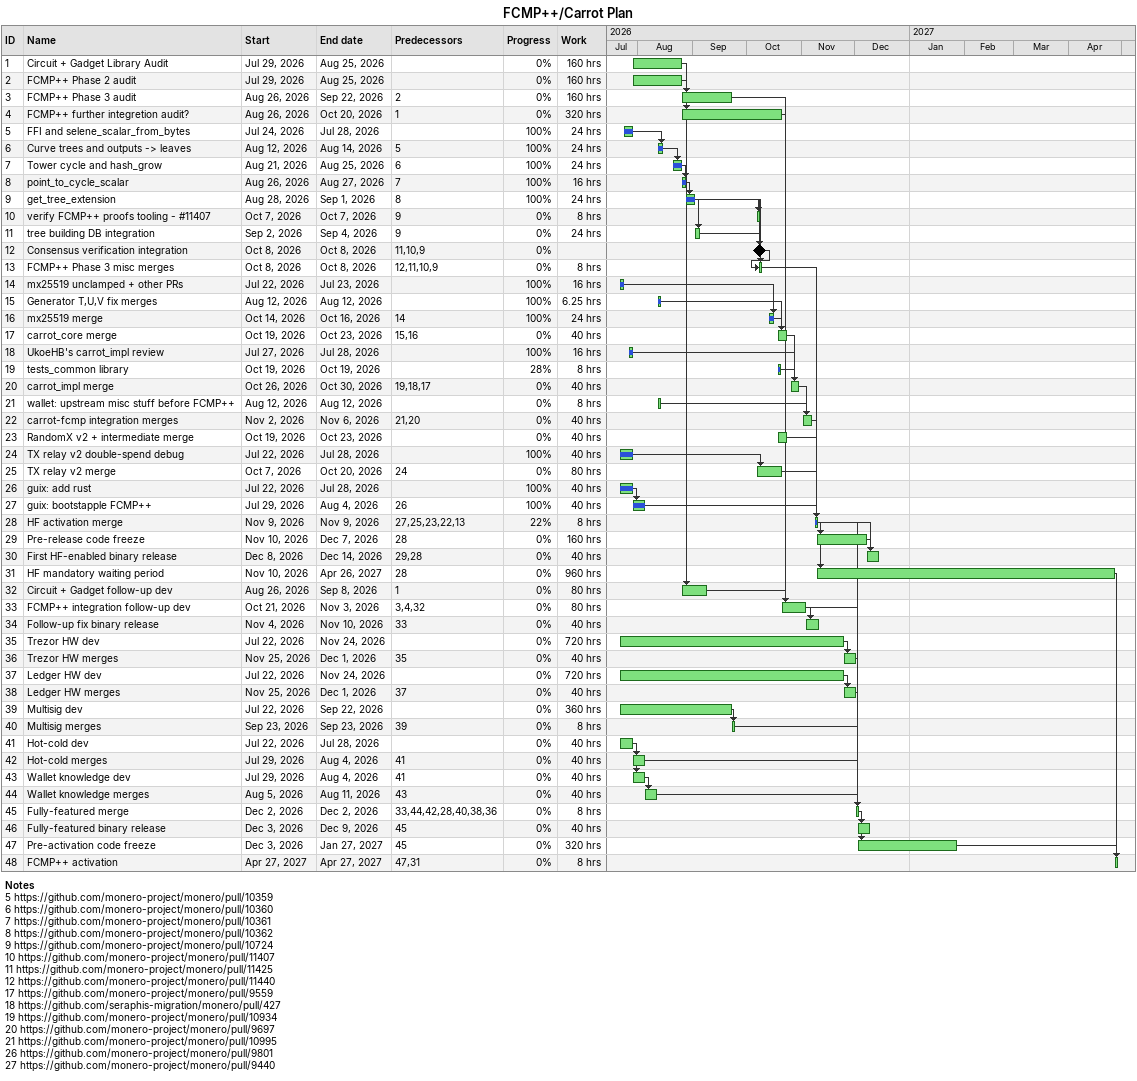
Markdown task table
FCMP++/Carrot Plan

| ID | Task | Start | Finish | Predecessors | % complete | Work (h) |
|---|---|---|---|---|---|---|
| 1 | Circuit + Gadget Library Audit | 2026-07-29 | 2026-08-25 |  | 0 | 160 |
| 2 | FCMP++ Phase 2 audit | 2026-07-29 | 2026-08-25 |  | 0 | 160 |
| 3 | FCMP++ Phase 3 audit | 2026-08-26 | 2026-09-22 | 2 | 0 | 160 |
| 4 | FCMP++ further integretion audit? | 2026-08-26 | 2026-10-20 | 1 | 0 | 320 |
| 5 | FFI and selene_scalar_from_bytes | 2026-07-24 | 2026-07-28 |  | 100 | 24 |
| 6 | Curve trees and outputs -> leaves | 2026-08-12 | 2026-08-14 | 5 | 100 | 24 |
| 7 | Tower cycle and hash_grow | 2026-08-21 | 2026-08-25 | 6 | 100 | 24 |
| 8 | point_to_cycle_scalar | 2026-08-26 | 2026-08-27 | 7 | 100 | 16 |
| 9 | get_tree_extension | 2026-08-28 | 2026-09-01 | 8 | 100 | 24 |
| 10 | verify FCMP++ proofs tooling - #11407 | 2026-10-07 | 2026-10-07 | 9 | 0 | 8 |
| 11 | tree building DB integration | 2026-09-02 | 2026-09-04 | 9 | 0 | 24 |
| 12 | Consensus verification integration (milestone) | 2026-10-08 | 2026-10-08 | 11, 10, 9 | 0 |  |
| 13 | FCMP++ Phase 3 misc merges | 2026-10-08 | 2026-10-08 | 12, 11, 10, 9 | 0 | 8 |
| 14 | mx25519 unclamped + other PRs | 2026-07-22 | 2026-07-23 |  | 100 | 16 |
| 15 | Generator T,U,V fix merges | 2026-08-12 | 2026-08-12 |  | 100 | 6.25 |
| 16 | mx25519 merge | 2026-10-14 | 2026-10-16 | 14 | 100 | 24 |
| 17 | carrot_core merge | 2026-10-19 | 2026-10-23 | 15, 16 | 0 | 40 |
| 18 | UkoeHB's carrot_impl review | 2026-07-27 | 2026-07-28 |  | 100 | 16 |
| 19 | tests_common library | 2026-10-19 | 2026-10-19 |  | 28 | 8 |
| 20 | carrot_impl merge | 2026-10-26 | 2026-10-30 | 19, 18, 17 | 0 | 40 |
| 21 | wallet: upstream misc stuff before FCMP++ | 2026-08-12 | 2026-08-12 |  | 0 | 8 |
| 22 | carrot-fcmp integration merges | 2026-11-02 | 2026-11-06 | 21, 20 | 0 | 40 |
| 23 | RandomX v2 + intermediate merge | 2026-10-19 | 2026-10-23 |  | 0 | 40 |
| 24 | TX relay v2 double-spend debug | 2026-07-22 | 2026-07-28 |  | 100 | 40 |
| 25 | TX relay v2 merge | 2026-10-07 | 2026-10-20 | 24 | 0 | 80 |
| 26 | guix: add rust | 2026-07-22 | 2026-07-28 |  | 100 | 40 |
| 27 | guix: bootstapple FCMP++ | 2026-07-29 | 2026-08-04 | 26 | 100 | 40 |
| 28 | HF activation merge | 2026-11-09 | 2026-11-09 | 27, 25, 23, 22, 13 | 22 | 8 |
| 29 | Pre-release code freeze | 2026-11-10 | 2026-12-07 | 28 | 0 | 160 |
| 30 | First HF-enabled binary release | 2026-12-08 | 2026-12-14 | 29, 28 | 0 | 40 |
| 31 | HF mandatory waiting period | 2026-11-10 | 2027-04-26 | 28 | 0 | 960 |
| 32 | Circuit + Gadget follow-up dev | 2026-08-26 | 2026-09-08 | 1 | 0 | 80 |
| 33 | FCMP++ integration follow-up dev | 2026-10-21 | 2026-11-03 | 3, 4, 32 | 0 | 80 |
| 34 | Follow-up fix binary release | 2026-11-04 | 2026-11-10 | 33 | 0 | 40 |
| 35 | Trezor HW dev | 2026-07-22 | 2026-11-24 |  | 0 | 720 |
| 36 | Trezor HW merges | 2026-11-25 | 2026-12-01 | 35 | 0 | 40 |
| 37 | Ledger HW dev | 2026-07-22 | 2026-11-24 |  | 0 | 720 |
| 38 | Ledger HW merges | 2026-11-25 | 2026-12-01 | 37 | 0 | 40 |
| 39 | Multisig dev | 2026-07-22 | 2026-09-22 |  | 0 | 360 |
| 40 | Multisig merges | 2026-09-23 | 2026-09-23 | 39 | 0 | 8 |
| 41 | Hot-cold dev | 2026-07-22 | 2026-07-28 |  | 0 | 40 |
| 42 | Hot-cold merges | 2026-07-29 | 2026-08-04 | 41 | 0 | 40 |
| 43 | Wallet knowledge dev | 2026-07-29 | 2026-08-04 | 41 | 0 | 40 |
| 44 | Wallet knowledge merges | 2026-08-05 | 2026-08-11 | 43 | 0 | 40 |
| 45 | Fully-featured merge | 2026-12-02 | 2026-12-02 | 33, 44, 42, 28, 40, 38, 36 | 0 | 8 |
| 46 | Fully-featured binary release | 2026-12-03 | 2026-12-09 | 45 | 0 | 40 |
| 47 | Pre-activation code freeze | 2026-12-03 | 2027-01-27 | 45 | 0 | 320 |
| 48 | FCMP++ activation | 2027-04-27 | 2027-04-27 | 47, 31 | 0 | 8 |

Notes
- 5: https://github.com/monero-project/monero/pull/10359
- 6: https://github.com/monero-project/monero/pull/10360
- 7: https://github.com/monero-project/monero/pull/10361
- 8: https://github.com/monero-project/monero/pull/10362
- 9: https://github.com/monero-project/monero/pull/10724
- 10: https://github.com/monero-project/monero/pull/11407
- 11: https://github.com/monero-project/monero/pull/11425
- 12: https://github.com/monero-project/monero/pull/11440
- 17: https://github.com/monero-project/monero/pull/9559
- 18: https://github.com/seraphis-migration/monero/pull/427
- 19: https://github.com/monero-project/monero/pull/10934
- 20: https://github.com/monero-project/monero/pull/9697
- 21: https://github.com/monero-project/monero/pull/10995
- 26: https://github.com/monero-project/monero/pull/9801
- 27: https://github.com/monero-project/monero/pull/9440
